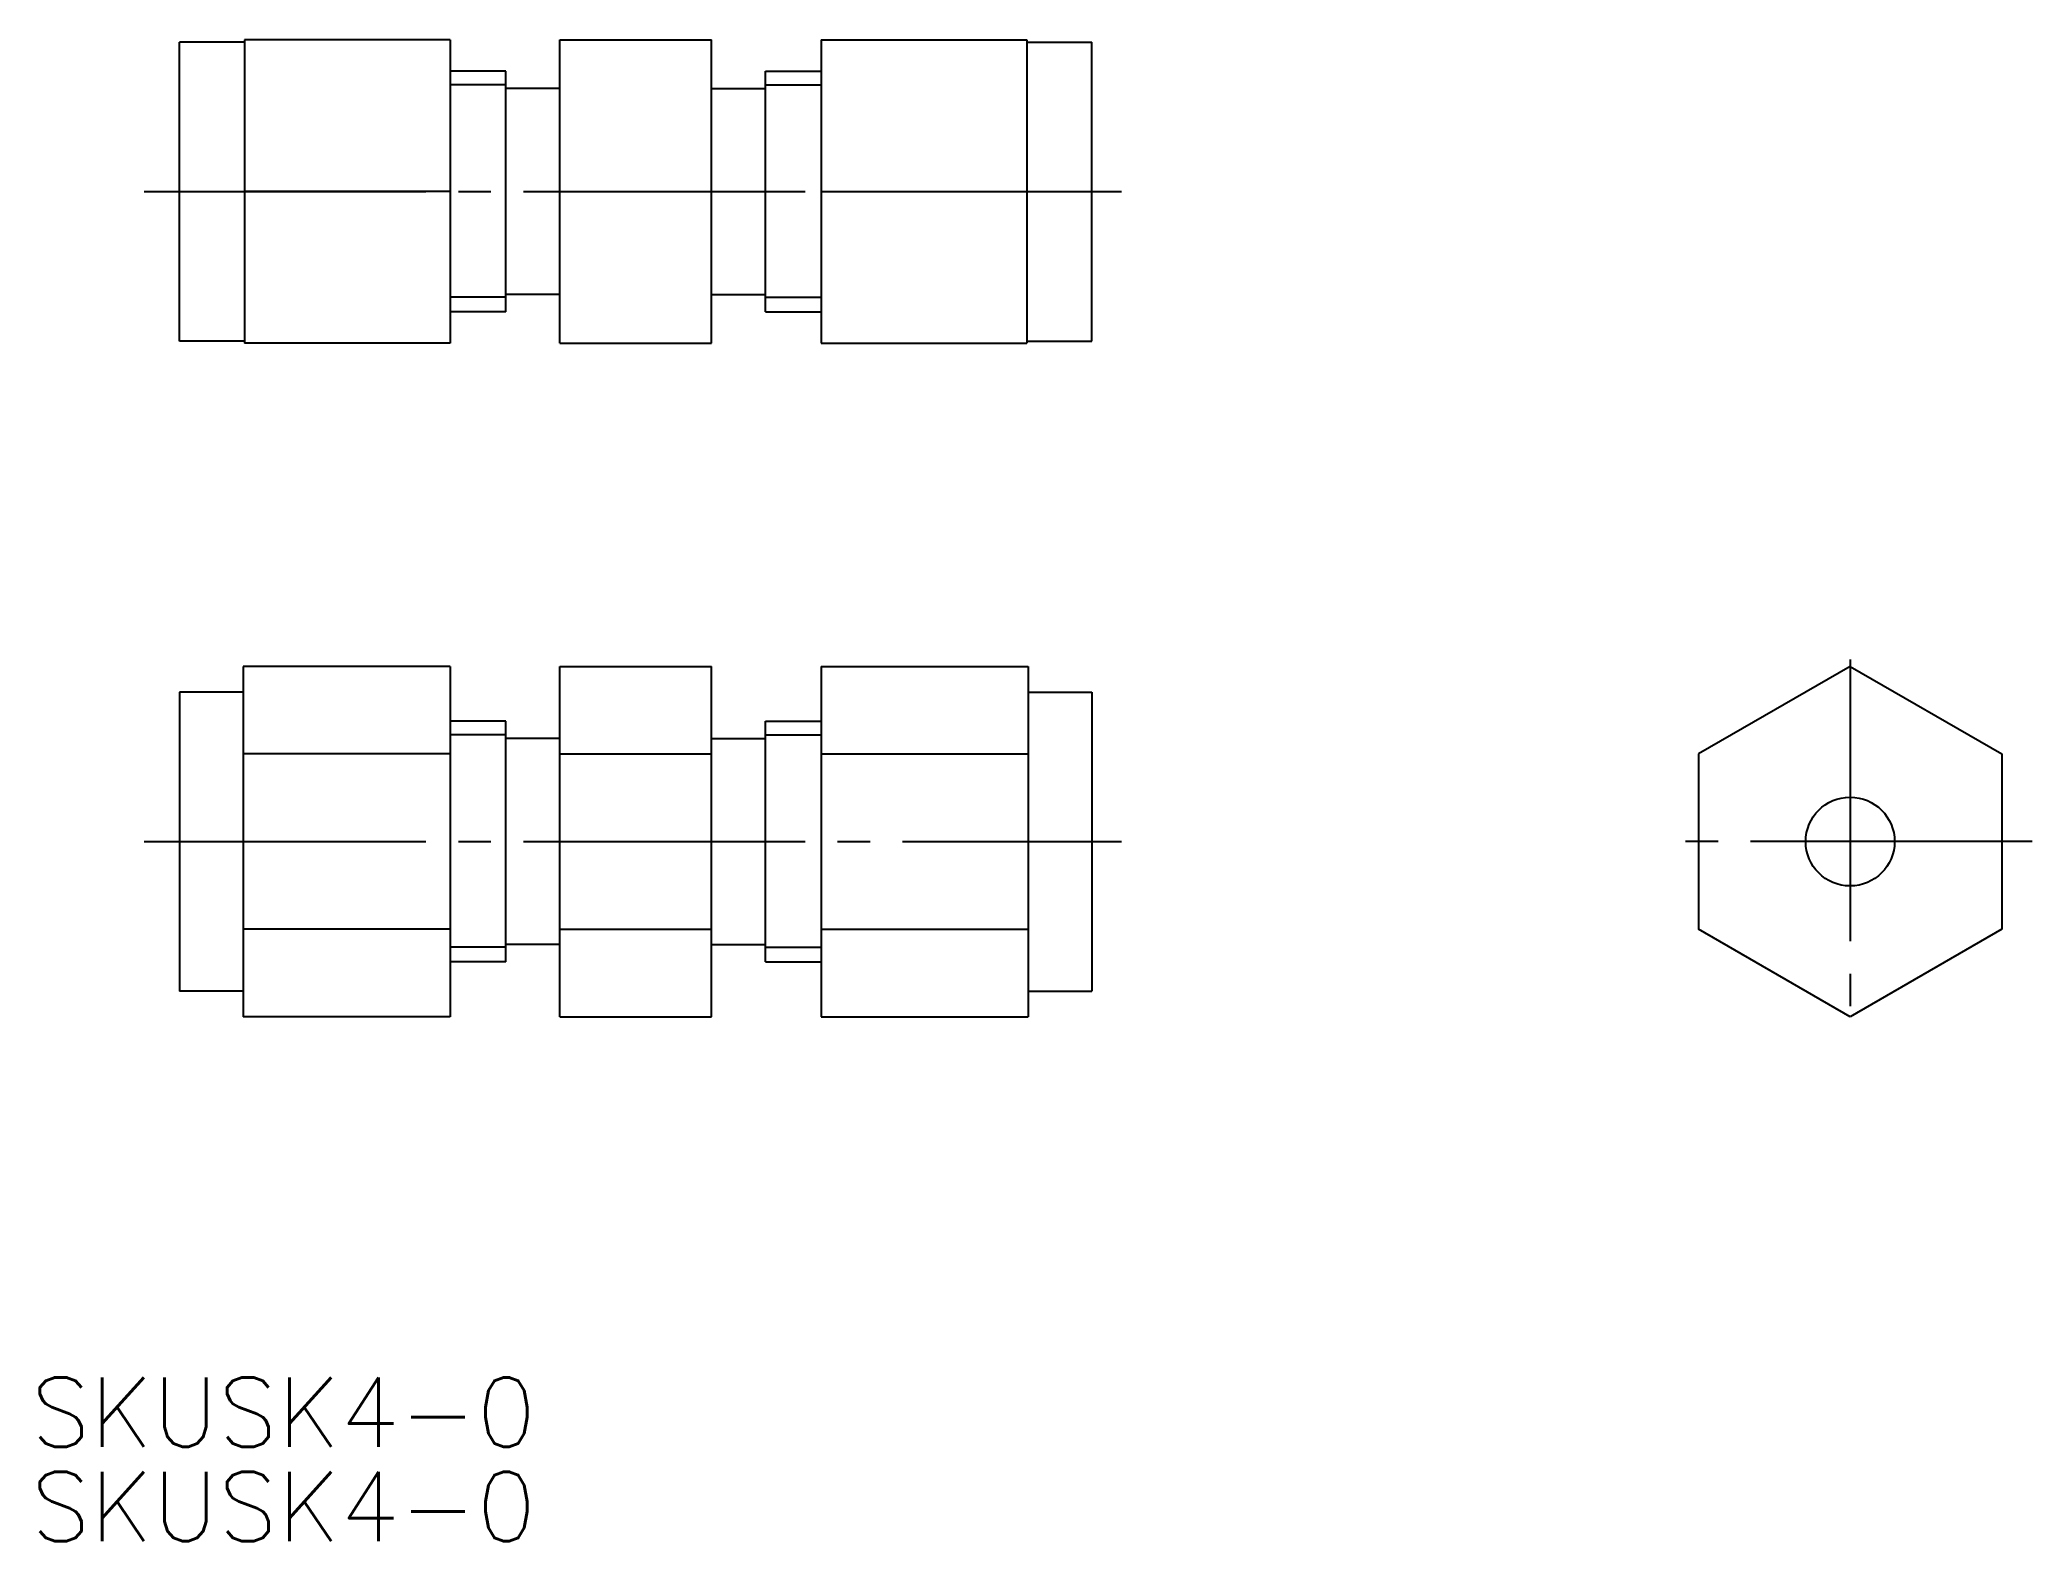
# Model space of a CAD drawing. Extents: x 87.4 to 179.4, y 65.8 to 135.1.
import ezdxf

# ---------------------------------------------------------------- set-up
doc = ezdxf.new("R2010")
doc.units = 0
doc.linetypes.add('CENTER', pattern=[17.5, 13, -1.5, 1.5, -1.5])
doc.layers.get('0').update_dxf_attribs({"linetype": 'CONTINUOUS'})
doc.layers.add('CENTER', color=1, linetype='CENTER')
doc.styles.get("Standard").update_dxf_attribs({"font": 'txt.shx', "bigfont": 'extfont.shx'})

msp = doc.modelspace()

# ---------------------------------------------------------------- linework, layer by layer
at = {"color": 7, "linetype": 'CONTINUOUS'}
for p, q in [((96.872, 134.957), (93.872, 134.957)), ((93.872, 121.157), (93.872, 134.957)), ((96.872, 135.057), (96.872, 121.057)), ((106.372, 135.057), (96.872, 135.057)), ((106.372, 135.057), (106.372, 121.057)), ((111.431, 121.057), (111.431, 135.057)), ((111.431, 135.057), (118.431, 135.057)), ((118.431, 121.057), (118.431, 135.057)), ((123.489, 135.057), (132.989, 135.057)), ((123.489, 135.057), (123.489, 121.057)), ((132.989, 135.057), (132.989, 121.057)), ((132.989, 134.957), (135.989, 134.957)), ((135.989, 121.157), (135.989, 134.957)), ((108.931, 133.613), (106.372, 133.613)), ((108.931, 122.501), (108.931, 133.613)), ((120.931, 133.613), (123.489, 133.613)), ((120.931, 122.501), (120.931, 133.613)), ((111.431, 132.807), (108.931, 132.807)), ((118.431, 132.807), (120.931, 132.807)), ((106.372, 128.057), (96.872, 128.057)), ((111.431, 128.057), (118.431, 128.057)), ((123.489, 128.057), (132.989, 128.057)), ((111.431, 123.307), (108.931, 123.307)), ((118.431, 123.307), (120.931, 123.307)), ((108.931, 122.501), (106.372, 122.501)), ((120.931, 122.501), (123.489, 122.501)), ((96.872, 121.157), (93.872, 121.157)), ((106.372, 121.057), (96.872, 121.057)), ((111.431, 121.057), (118.431, 121.057)), ((123.489, 121.057), (132.989, 121.057)), ((132.989, 121.157), (135.989, 121.157)), ((106.372, 106.14), (96.814, 106.14)), ((96.814, 106.14), (96.814, 89.974)), ((106.372, 106.14), (106.372, 89.974)), ((111.431, 106.14), (118.431, 106.14)), ((111.431, 89.974), (111.431, 106.14)), ((118.431, 89.974), (118.431, 106.14)), ((123.489, 106.14), (123.489, 89.974)), ((123.489, 106.14), (133.047, 106.14)), ((133.047, 106.14), (133.047, 89.974)), ((170.989, 106.14), (163.989, 102.099)), ((170.989, 106.14), (177.989, 102.099)), ((93.872, 104.957), (93.872, 91.157)), ((96.814, 104.957), (93.872, 104.957)), ((133.047, 104.957), (135.989, 104.957)), ((135.989, 104.957), (135.989, 91.157)), ((108.931, 103.613), (106.372, 103.613)), ((108.931, 92.501), (108.931, 103.613)), ((120.931, 103.613), (123.489, 103.613)), ((120.931, 92.501), (120.931, 103.613)), ((106.372, 102.099), (96.814, 102.099)), ((111.431, 102.807), (108.931, 102.807)), ((111.431, 102.099), (118.431, 102.099)), ((118.431, 102.807), (120.931, 102.807)), ((123.489, 102.099), (133.047, 102.099)), ((163.989, 102.099), (163.989, 94.016)), ((177.989, 102.099), (177.989, 94.016)), ((106.372, 94.016), (96.814, 94.016)), ((111.431, 94.016), (118.431, 94.016)), ((123.489, 94.016), (133.047, 94.016)), ((170.989, 89.974), (163.989, 94.016)), ((177.989, 94.016), (170.989, 89.974)), ((111.431, 93.307), (108.931, 93.307)), ((118.431, 93.307), (120.931, 93.307)), ((108.931, 92.501), (106.372, 92.501)), ((120.931, 92.501), (123.489, 92.501)), ((96.814, 91.157), (93.872, 91.157)), ((133.047, 91.157), (135.989, 91.157)), ((106.372, 89.974), (96.814, 89.974)), ((111.431, 89.974), (118.431, 89.974)), ((123.489, 89.974), (133.047, 89.974))]:
    msp.add_line(p, q, dxfattribs=at)
at = {"color": 3, "linetype": 'CONTINUOUS'}
for p, q in [((108.931, 132.977), (106.372, 132.977)), ((120.931, 132.977), (123.489, 132.977)), ((108.931, 123.188), (106.372, 123.188)), ((120.931, 123.188), (123.489, 123.188)), ((108.931, 102.977), (106.372, 102.977)), ((120.931, 102.977), (123.489, 102.977)), ((108.931, 93.188), (106.372, 93.188)), ((120.931, 93.188), (123.489, 93.188))]:
    msp.add_line(p, q, dxfattribs=at)
at = {"color": 7, "linetype": 'CONTINUOUS'}
msp.add_circle((170.989, 98.057), 2.05, dxfattribs=at)
at = {"layer": 'CENTER', "color": 1, "linetype": 'CENTER'}
for p, q in [((92.252, 128.057), (137.352, 128.057)), ((170.989, 106.457), (170.989, 89.657)), ((92.252, 98.057), (137.352, 98.057)), ((179.389, 98.057), (162.589, 98.057))]:
    msp.add_line(p, q, dxfattribs=at)

# ---------------------------------------------------------------- texts
at = {"color": 7, "linetype": 'CONTINUOUS'}
for p in [(87.019, 70.126), (87.019, 65.77)]:
    msp.add_text('SKUSK4-0', height=3.2, dxfattribs=at).set_placement(p)

doc.saveas('drawing.dxf')
